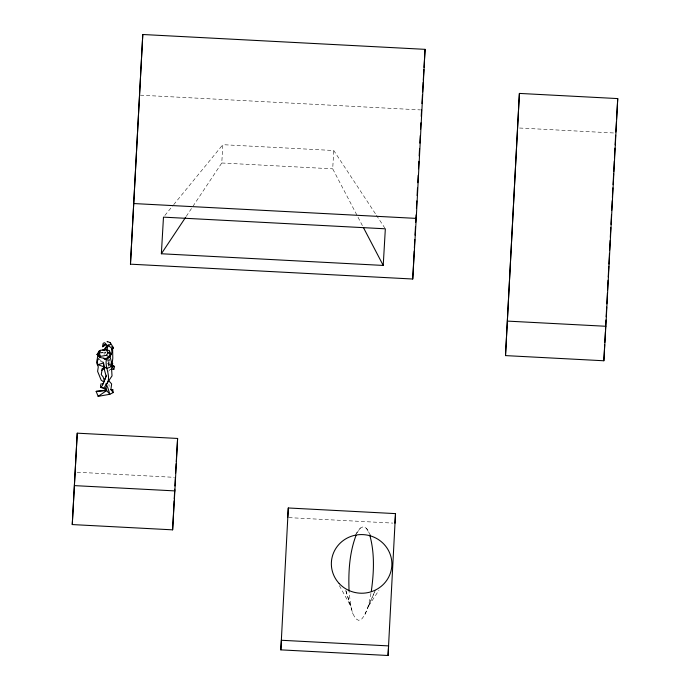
<?xml version="1.0" encoding="UTF-8"?>
<svg xmlns="http://www.w3.org/2000/svg" width="690" height="690" viewBox="0 0 690 690"><rect width="100%" height="100%" fill="white"/><g stroke="black" fill="none" stroke-linecap="round" stroke-linejoin="round"><path stroke-width="0.52" stroke-dasharray="3.45 2.59" d="M186.24 216.393L221.775 162.995L222.827 144.684L333.762 150.515L375.852 214.409M362.423 225.656L332.701 168.834L333.762 150.515M108.753 365.234L109.02 362.198L108.52 361.62L107.649 363.207M98.498 360.223L98.722 358.377M370.961 593.4C369.374 602.284 367.589 611.711 361.827 618.939L358.619 620.37L355.566 618.602L352.901 613.772L345.181 588.475M364.993 614.411L375.403 590.062M374.567 591.96L367.882 607.088L378.983 590.192M370.435 535.173L366.554 528.393L363.509 526.634L360.301 528.066L357.135 532.594L354.341 534.138M355.272 535.198L360.301 528.066M109.779 364.708L108.666 366.243L108.83 364.268L109.753 365.907M164.841 215.478L173.026 205.482M173.708 204.654L222.827 144.684M107.899 363.501L109.02 362.198M108.623 371.229L110.504 369.081L108.563 370.978M104.017 354.393L105.975 352.323L103.474 352.452M103.707 353.142L105.13 351.909M111.401 364.432L107.994 364.863L109.4 367.761M140.372 95.177L420.503 109.908M519.544 128.021L614.678 133.023M221.775 162.995L332.701 168.834M77.133 472.227L174.285 477.333M288.817 517.629L392.808 523.098M107.571 359.947L109.184 360.154M103.793 362.241L99.99 361.137L102.655 362.379M107.597 363.337L109.503 363.88M98.273 358.714L103.673 362.448M107.312 359.248L109.788 361.137M106.648 360.284L108.52 361.62M108.71 358.515L109.805 360.068M376.447 215.306L384.744 227.907M339.351 585.594L350.779 606.191L352.901 613.772M366.554 528.393L369.228 533.232M345.802 590.442L350.779 606.191L349.14 592.253M108.925 384.313L109.167 386.348"/><path stroke-width="1.03" d="M99.472 356.92L99.507 357.748L100.197 357.593L98.92 356.67L98.006 353.754L99.213 350.986L102.862 349.727L109.287 350.46L110.607 353.66L108.166 357.765L105.665 358.386L106.372 359.404C104.483 368.917 113.263 378.293 104.733 386.538L105.208 389.082L105.768 388.919L106.717 385.132L106.26 384.39L112.03 375.912L111.582 368.676L112.798 358.214L112.617 348.786L113.496 347.82L110.141 342.568L107.088 341.472L107.675 341.852M72.26 524.564L77.246 433.173L177.606 438.452L174.863 490.901L172.621 529.842L72.26 524.564L77.246 433.173M130.462 264.175L142.787 34.5L425.066 49.344L416.234 218.394L412.741 279.019L130.462 264.175L142.787 34.5M172.621 529.842L174.13 500.94M174.242 498.801L174.743 489.167M174.906 485.958L175.355 477.394M280.839 649.868L288.299 507.978L395.508 513.619L388.047 655.5L280.839 649.868L281.391 640.268L388.599 645.9L388.047 655.5M412.741 279.019L414.198 251.203M414.362 247.986L414.811 239.43M415.035 235.152L415.484 226.587M415.708 222.309L416.096 214.823M416.432 208.397L416.82 200.911M417.105 195.563L417.493 188.068M417.769 182.721L418.166 175.234M418.502 168.809L418.89 161.322M419.166 155.975L419.563 148.479M419.839 143.132L420.236 135.645M420.564 129.22L420.9 122.803M421.236 116.386L421.573 109.96M505.511 355.6L519.398 93.417L617.74 98.584L605.846 326.275L603.854 360.767L505.511 355.6L519.398 93.417M603.854 360.767L604.699 344.664M604.811 342.516L605.372 331.769M605.484 329.622L605.984 319.962M606.156 316.736L606.665 307.067M606.829 303.85L607.39 293.103M607.562 289.886L608.062 280.218M608.235 276.992L608.796 266.254M608.908 264.106L609.468 253.368M609.632 250.142L610.141 240.482M610.305 237.256L610.814 227.588M610.978 224.371L611.487 214.702M611.711 210.407L612.22 200.738M612.384 197.521L612.893 187.853M613.056 184.627L613.617 173.889M613.729 171.741L614.29 161.003M614.462 157.777L614.962 148.109M615.135 144.891L615.635 135.223M104.794 368.003L102.224 368.469L101.275 374.618L103.112 376.93L104.509 381.242M161.365 253.765L163.478 217.143L385.339 228.804L383.226 265.434L161.365 253.765L185.645 217.281M175.596 473.185L176.148 463.706M176.269 461.601L177.606 438.452M287.747 517.578L288.299 507.978M394.956 523.21L395.508 513.619M421.944 103.578L422.435 95.073M422.616 91.882L423.168 82.308M423.289 80.187L423.902 69.543M424.022 67.422L425.066 49.344M615.808 132.032L616.411 121.578M616.532 119.491L617.74 98.584M106.941 350.425L107.951 345.561L108.779 344.569L109.503 345.259L110.659 343.922L110.141 342.568M103.759 346.535L103.94 344.733L105.173 344.362L106.812 346.915M104.052 350.184L106.51 348.942M106.657 390.1L96.152 391.377L98.153 396.353L109.839 394.275L113.203 392.576L110.9 389.488L111.642 383.959L108.459 380.414M98.247 352.271L97.307 358.541L97.609 364.587L103.595 366.692L106.131 376.179L102.396 385.417L100.878 387.409L105.208 389.082M371.289 591.356C373.911 572.795 374.851 553.354 369.762 535.13M98.567 354.677L98.385 355.721L96.962 354.427L98.515 353.28M111.832 369.081L113.807 369.435L112.108 366.226L112.72 363.294M102.534 346.259L103.19 343.258L104.63 342.714L107.718 345.819M97.316 359.343L96.566 362.491L97.109 364.208M113.807 369.435L114.566 366.468L112.194 364.941M108.96 356.877L106.381 355.324L98.92 356.67L98.213 353.979L99.213 350.986L100.559 350.589L99.86 350.994M103.483 382.941L106.519 375.248M356.057 535.337C349.338 553.035 348.286 572.467 349.088 591.218M104.57 349.718L105.398 347.769L107.951 345.561L111.349 347.769L111.987 352.159L110.34 356.204L106.372 359.404M100.645 350.149L98.006 353.754L100.197 357.593M106.381 355.324L108.045 352.84L106.631 350.382M108.166 357.765L110.849 354.419L110.607 353.66L108.045 352.84M102.672 346.88L104.613 344.957M106.95 346.44L104.492 349.494L102.707 350.287M101.508 370.444L104.595 368.339M98.153 396.353L106.648 390.583L105.932 388.608M111.746 348.855L113.496 347.82L111.789 346.544M96.962 354.427L98.213 353.979M109.632 355.126L111.47 362L110.34 367.063L106.76 368.46L104.406 366.744L103.509 363.052L97.385 364.777L98.282 366.821L97.609 371.367L101.223 380.242L103.431 381.699M103.103 383.899L100.731 384.045M102.991 352.547L99.144 352.866L100.335 356.075M96.152 391.377L106.648 390.583L109.839 394.275L107.752 387.478L105.777 383.899M110.754 389.695L112.755 389.548L113.203 392.576M104.828 358.438L101.318 357.731M110.9 389.488L112.755 389.548M133.964 203.559L416.234 218.394M507.504 321.109L605.846 326.275M74.503 485.622L174.863 490.901M112.108 366.226L114.566 366.468M102.465 387.401L105.768 388.919M109.089 352.029L110.849 354.419M363.414 227.545L383.226 265.434M100.507 385.029L100.878 387.409M103.509 363.052L103.595 366.692M103.647 358.352L105.044 359.473L105.967 359.257L103.647 358.352M339.161 583.49A30.274 29.334 3.3 0 0 390.419 573.019A30.274 29.334 3.3 0 0 355.272 535.198A30.274 29.334 3.3 0 0 339.161 583.49"/></g></svg>
